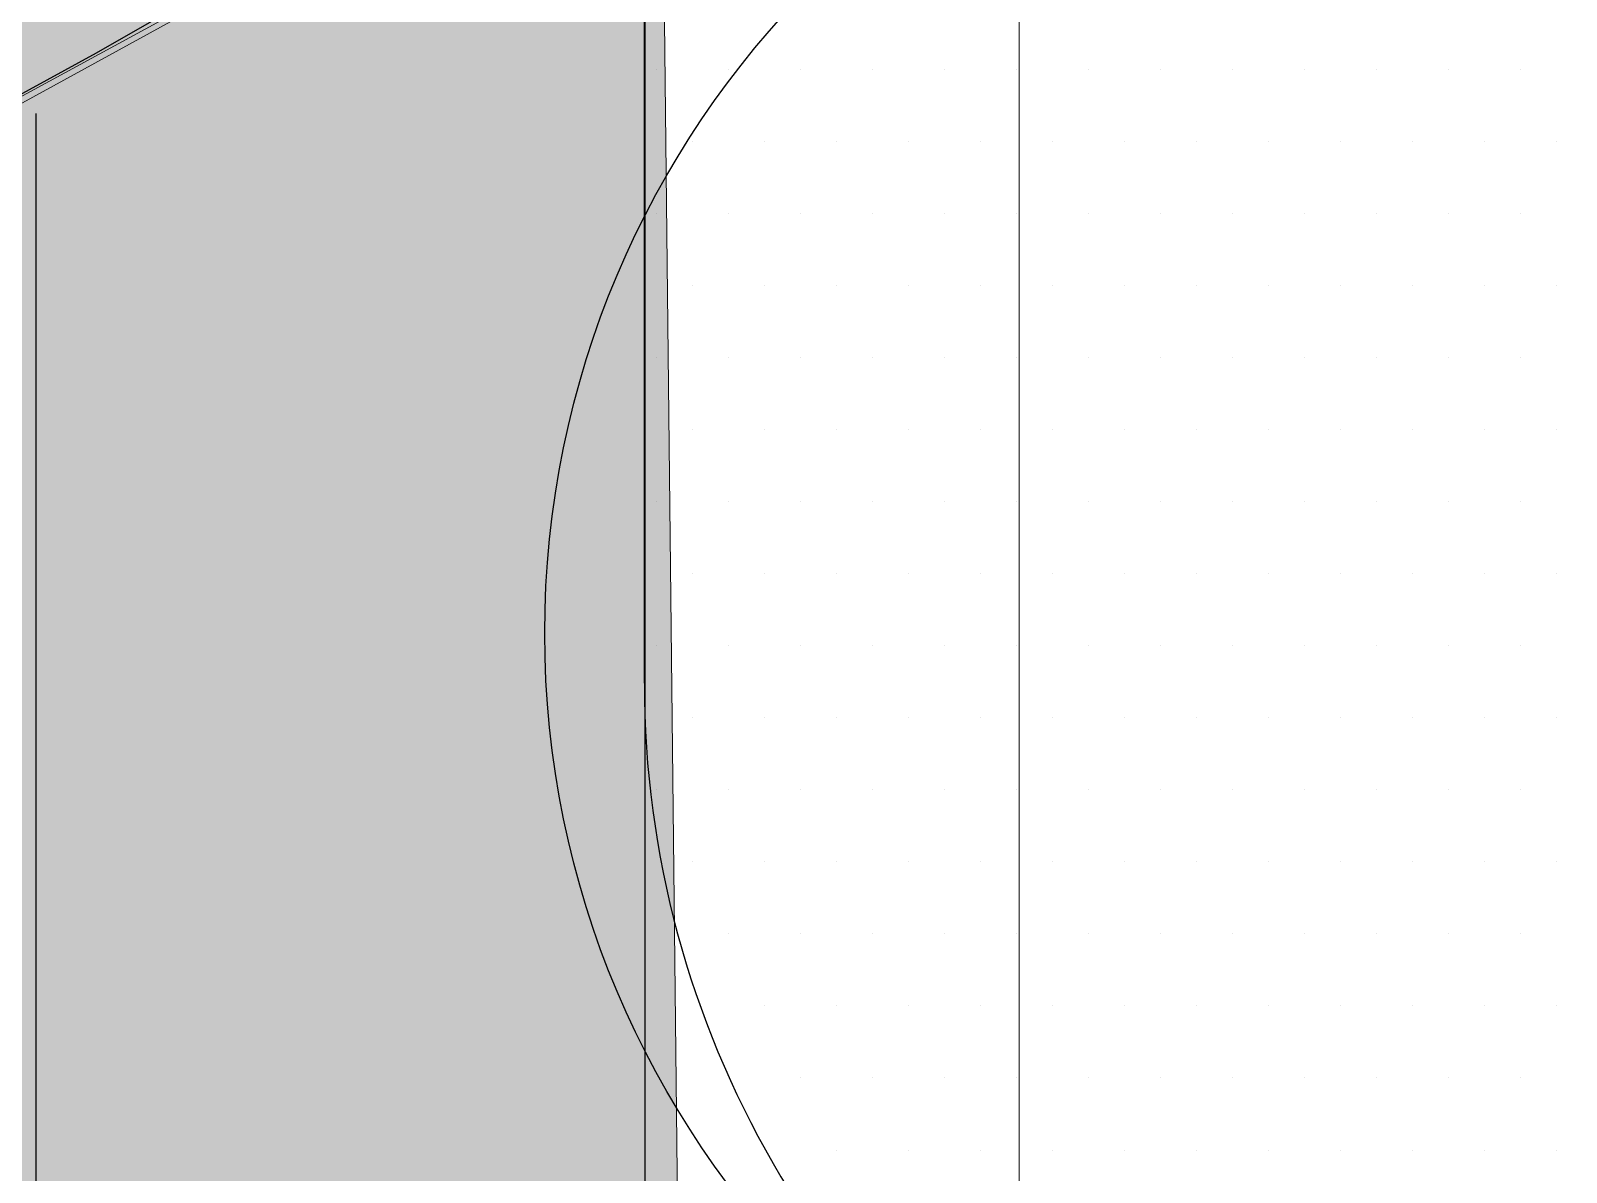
# Model space of a CAD drawing. Extents: x -1392 to 5791, y -3809 to 1722.
# Drawn here: x -292.34 to -263.56, y 1247.63 to 1269.02 of the extents above; entities that cross this region are included whole.
import ezdxf

# ---------------------------------------------------------------- set-up
doc = ezdxf.new("R2010")
doc.units = 0
doc.header["$MEASUREMENT"] = 0
for name, color, linetype, lineweight in [('.ATI-HATCH', 7, 'Continuous', 0), ('G-ANNO-TTLB', 7, 'Continuous', 0), ('Layer 12', 7, 'Continuous', 0), ('TYVEK', 7, 'Continuous', 0)]:
    doc.layers.add(name, color=color, linetype=linetype, lineweight=lineweight)

# ---------------------------------------------------------------- blocks, each defined once
blk = doc.blocks.new('Block_120')
at = {"layer": '.ATI-HATCH'}
blk.add_open_spline([(-280.837, 1256.797), (-280.837, 1250.364), (-277.404, 1244.42), (-271.831, 1241.206), (-271.831, 1241.206), (-231.69, 1218.048), (-231.69, 1218.048), (-231.69, 1218.048), (-231.685, 1233.885), (-231.685, 1233.885), (-231.685, 1233.885), (-262.838, 1251.857), (-262.838, 1251.857), (-262.838, 1251.857), (-262.838, 1273.717), (-262.838, 1273.717), (-262.838, 1273.717), (-280.837, 1284.108), (-280.837, 1284.108), (-280.837, 1284.108), (-280.837, 1256.797), (-280.837, 1256.797)], degree=3, knots=[0, 0, 0, 0, 1, 1, 1, 2, 2, 2, 3, 3, 3, 4, 4, 4, 5, 5, 5, 6, 6, 6, 7, 7, 7, 7], dxfattribs=at)
at = {"layer": '.ATI-HATCH', "color": 8, "lineweight": 0, "true_color": 0x808080}
for points in [[(-280.608, 1268.296), (-280.608, 1268.296), (-280.608, 1268.296), (-280.608, 1268.296)], [(-279.258, 1268.296), (-279.258, 1268.296), (-279.258, 1268.296), (-279.258, 1268.296)], [(-277.908, 1268.296), (-277.908, 1268.296), (-277.908, 1268.296), (-277.908, 1268.296)], [(-276.558, 1268.296), (-276.558, 1268.296), (-276.558, 1268.296), (-276.558, 1268.296)], [(-275.208, 1268.296), (-275.208, 1268.296), (-275.208, 1268.296), (-275.208, 1268.296)], [(-273.858, 1268.296), (-273.858, 1268.296), (-273.858, 1268.296), (-273.858, 1268.296)], [(-272.508, 1268.296), (-272.508, 1268.296), (-272.508, 1268.296), (-272.508, 1268.296)], [(-271.158, 1268.296), (-271.158, 1268.296), (-271.158, 1268.296), (-271.158, 1268.296)], [(-269.808, 1268.296), (-269.808, 1268.296), (-269.808, 1268.296), (-269.808, 1268.296)], [(-268.458, 1268.296), (-268.458, 1268.296), (-268.458, 1268.296), (-268.458, 1268.296)], [(-267.108, 1268.296), (-267.108, 1268.296), (-267.108, 1268.296), (-267.108, 1268.296)], [(-265.758, 1268.296), (-265.758, 1268.296), (-265.758, 1268.296), (-265.758, 1268.296)], [(-264.408, 1268.296), (-264.408, 1268.296), (-264.408, 1268.296), (-264.408, 1268.296)], [(-279.933, 1266.946), (-279.933, 1266.946), (-279.933, 1266.946), (-279.933, 1266.946)], [(-278.583, 1266.946), (-278.583, 1266.946), (-278.583, 1266.946), (-278.583, 1266.946)], [(-277.233, 1266.946), (-277.233, 1266.946), (-277.233, 1266.946), (-277.233, 1266.946)], [(-275.883, 1266.946), (-275.883, 1266.946), (-275.883, 1266.946), (-275.883, 1266.946)], [(-274.533, 1266.946), (-274.533, 1266.946), (-274.533, 1266.946), (-274.533, 1266.946)], [(-273.183, 1266.946), (-273.183, 1266.946), (-273.183, 1266.946), (-273.183, 1266.946)], [(-271.833, 1266.946), (-271.833, 1266.946), (-271.833, 1266.946), (-271.833, 1266.946)], [(-270.483, 1266.946), (-270.483, 1266.946), (-270.483, 1266.946), (-270.483, 1266.946)], [(-269.133, 1266.946), (-269.133, 1266.946), (-269.133, 1266.946), (-269.133, 1266.946)], [(-267.783, 1266.946), (-267.783, 1266.946), (-267.783, 1266.946), (-267.783, 1266.946)], [(-266.433, 1266.946), (-266.433, 1266.946), (-266.433, 1266.946), (-266.433, 1266.946)], [(-265.083, 1266.946), (-265.083, 1266.946), (-265.083, 1266.946), (-265.083, 1266.946)], [(-263.733, 1266.946), (-263.733, 1266.946), (-263.733, 1266.946), (-263.733, 1266.946)], [(-280.608, 1265.596), (-280.608, 1265.596), (-280.608, 1265.596), (-280.608, 1265.596)], [(-279.258, 1265.596), (-279.258, 1265.596), (-279.258, 1265.596), (-279.258, 1265.596)], [(-277.908, 1265.596), (-277.908, 1265.596), (-277.908, 1265.596), (-277.908, 1265.596)], [(-276.558, 1265.596), (-276.558, 1265.596), (-276.558, 1265.596), (-276.558, 1265.596)], [(-275.208, 1265.596), (-275.208, 1265.596), (-275.208, 1265.596), (-275.208, 1265.596)], [(-273.858, 1265.596), (-273.858, 1265.596), (-273.858, 1265.596), (-273.858, 1265.596)], [(-272.508, 1265.596), (-272.508, 1265.596), (-272.508, 1265.596), (-272.508, 1265.596)], [(-271.158, 1265.596), (-271.158, 1265.596), (-271.158, 1265.596), (-271.158, 1265.596)], [(-269.808, 1265.596), (-269.808, 1265.596), (-269.808, 1265.596), (-269.808, 1265.596)], [(-268.458, 1265.596), (-268.458, 1265.596), (-268.458, 1265.596), (-268.458, 1265.596)], [(-267.108, 1265.596), (-267.108, 1265.596), (-267.108, 1265.596), (-267.108, 1265.596)], [(-265.758, 1265.596), (-265.758, 1265.596), (-265.758, 1265.596), (-265.758, 1265.596)], [(-264.408, 1265.596), (-264.408, 1265.596), (-264.408, 1265.596), (-264.408, 1265.596)], [(-279.933, 1264.246), (-279.933, 1264.246), (-279.933, 1264.246), (-279.933, 1264.246)], [(-278.583, 1264.246), (-278.583, 1264.246), (-278.583, 1264.246), (-278.583, 1264.246)], [(-277.233, 1264.246), (-277.233, 1264.246), (-277.233, 1264.246), (-277.233, 1264.246)], [(-275.883, 1264.246), (-275.883, 1264.246), (-275.883, 1264.246), (-275.883, 1264.246)], [(-274.533, 1264.246), (-274.533, 1264.246), (-274.533, 1264.246), (-274.533, 1264.246)], [(-273.183, 1264.246), (-273.183, 1264.246), (-273.183, 1264.246), (-273.183, 1264.246)], [(-271.833, 1264.246), (-271.833, 1264.246), (-271.833, 1264.246), (-271.833, 1264.246)], [(-270.483, 1264.246), (-270.483, 1264.246), (-270.483, 1264.246), (-270.483, 1264.246)], [(-269.133, 1264.246), (-269.133, 1264.246), (-269.133, 1264.246), (-269.133, 1264.246)], [(-267.783, 1264.246), (-267.783, 1264.246), (-267.783, 1264.246), (-267.783, 1264.246)], [(-266.433, 1264.246), (-266.433, 1264.246), (-266.433, 1264.246), (-266.433, 1264.246)], [(-265.083, 1264.246), (-265.083, 1264.246), (-265.083, 1264.246), (-265.083, 1264.246)], [(-263.733, 1264.246), (-263.733, 1264.246), (-263.733, 1264.246), (-263.733, 1264.246)], [(-280.608, 1262.896), (-280.608, 1262.896), (-280.608, 1262.896), (-280.608, 1262.896)], [(-279.258, 1262.896), (-279.258, 1262.896), (-279.258, 1262.896), (-279.258, 1262.896)], [(-277.908, 1262.896), (-277.908, 1262.896), (-277.908, 1262.896), (-277.908, 1262.896)], [(-276.558, 1262.896), (-276.558, 1262.896), (-276.558, 1262.896), (-276.558, 1262.896)], [(-275.208, 1262.896), (-275.208, 1262.896), (-275.208, 1262.896), (-275.208, 1262.896)], [(-273.858, 1262.896), (-273.858, 1262.896), (-273.858, 1262.896), (-273.858, 1262.896)], [(-272.508, 1262.896), (-272.508, 1262.896), (-272.508, 1262.896), (-272.508, 1262.896)], [(-271.158, 1262.896), (-271.158, 1262.896), (-271.158, 1262.896), (-271.158, 1262.896)], [(-269.808, 1262.896), (-269.808, 1262.896), (-269.808, 1262.896), (-269.808, 1262.896)], [(-268.458, 1262.896), (-268.458, 1262.896), (-268.458, 1262.896), (-268.458, 1262.896)], [(-267.108, 1262.896), (-267.108, 1262.896), (-267.108, 1262.896), (-267.108, 1262.896)], [(-265.758, 1262.896), (-265.758, 1262.896), (-265.758, 1262.896), (-265.758, 1262.896)], [(-264.408, 1262.896), (-264.408, 1262.896), (-264.408, 1262.896), (-264.408, 1262.896)], [(-279.933, 1261.546), (-279.933, 1261.546), (-279.933, 1261.546), (-279.933, 1261.546)], [(-278.583, 1261.546), (-278.583, 1261.546), (-278.583, 1261.546), (-278.583, 1261.546)], [(-277.233, 1261.546), (-277.233, 1261.546), (-277.233, 1261.546), (-277.233, 1261.546)], [(-275.883, 1261.546), (-275.883, 1261.546), (-275.883, 1261.546), (-275.883, 1261.546)], [(-274.533, 1261.546), (-274.533, 1261.546), (-274.533, 1261.546), (-274.533, 1261.546)], [(-273.183, 1261.546), (-273.183, 1261.546), (-273.183, 1261.546), (-273.183, 1261.546)], [(-271.833, 1261.546), (-271.833, 1261.546), (-271.833, 1261.546), (-271.833, 1261.546)], [(-270.483, 1261.546), (-270.483, 1261.546), (-270.483, 1261.546), (-270.483, 1261.546)], [(-269.133, 1261.546), (-269.133, 1261.546), (-269.133, 1261.546), (-269.133, 1261.546)], [(-267.783, 1261.546), (-267.783, 1261.546), (-267.783, 1261.546), (-267.783, 1261.546)], [(-266.433, 1261.546), (-266.433, 1261.546), (-266.433, 1261.546), (-266.433, 1261.546)], [(-265.083, 1261.546), (-265.083, 1261.546), (-265.083, 1261.546), (-265.083, 1261.546)], [(-263.733, 1261.546), (-263.733, 1261.546), (-263.733, 1261.546), (-263.733, 1261.546)], [(-280.608, 1260.196), (-280.608, 1260.196), (-280.608, 1260.196), (-280.608, 1260.196)], [(-279.258, 1260.196), (-279.258, 1260.196), (-279.258, 1260.196), (-279.258, 1260.196)], [(-277.908, 1260.196), (-277.908, 1260.196), (-277.908, 1260.196), (-277.908, 1260.196)], [(-276.558, 1260.196), (-276.558, 1260.196), (-276.558, 1260.196), (-276.558, 1260.196)], [(-275.208, 1260.196), (-275.208, 1260.196), (-275.208, 1260.196), (-275.208, 1260.196)], [(-273.858, 1260.196), (-273.858, 1260.196), (-273.858, 1260.196), (-273.858, 1260.196)], [(-272.508, 1260.196), (-272.508, 1260.196), (-272.508, 1260.196), (-272.508, 1260.196)], [(-271.158, 1260.196), (-271.158, 1260.196), (-271.158, 1260.196), (-271.158, 1260.196)], [(-269.808, 1260.196), (-269.808, 1260.196), (-269.808, 1260.196), (-269.808, 1260.196)], [(-268.458, 1260.196), (-268.458, 1260.196), (-268.458, 1260.196), (-268.458, 1260.196)], [(-267.108, 1260.196), (-267.108, 1260.196), (-267.108, 1260.196), (-267.108, 1260.196)], [(-265.758, 1260.196), (-265.758, 1260.196), (-265.758, 1260.196), (-265.758, 1260.196)], [(-264.408, 1260.196), (-264.408, 1260.196), (-264.408, 1260.196), (-264.408, 1260.196)], [(-279.933, 1258.846), (-279.933, 1258.846), (-279.933, 1258.846), (-279.933, 1258.846)], [(-278.583, 1258.846), (-278.583, 1258.846), (-278.583, 1258.846), (-278.583, 1258.846)], [(-277.233, 1258.846), (-277.233, 1258.846), (-277.233, 1258.846), (-277.233, 1258.846)], [(-275.883, 1258.846), (-275.883, 1258.846), (-275.883, 1258.846), (-275.883, 1258.846)], [(-274.533, 1258.846), (-274.533, 1258.846), (-274.533, 1258.846), (-274.533, 1258.846)], [(-273.183, 1258.846), (-273.183, 1258.846), (-273.183, 1258.846), (-273.183, 1258.846)], [(-271.833, 1258.846), (-271.833, 1258.846), (-271.833, 1258.846), (-271.833, 1258.846)], [(-270.483, 1258.846), (-270.483, 1258.846), (-270.483, 1258.846), (-270.483, 1258.846)], [(-269.133, 1258.846), (-269.133, 1258.846), (-269.133, 1258.846), (-269.133, 1258.846)], [(-267.783, 1258.846), (-267.783, 1258.846), (-267.783, 1258.846), (-267.783, 1258.846)], [(-266.433, 1258.846), (-266.433, 1258.846), (-266.433, 1258.846), (-266.433, 1258.846)], [(-265.083, 1258.846), (-265.083, 1258.846), (-265.083, 1258.846), (-265.083, 1258.846)], [(-263.733, 1258.846), (-263.733, 1258.846), (-263.733, 1258.846), (-263.733, 1258.846)], [(-280.608, 1257.496), (-280.608, 1257.496), (-280.608, 1257.496), (-280.608, 1257.496)], [(-279.258, 1257.496), (-279.258, 1257.496), (-279.258, 1257.496), (-279.258, 1257.496)], [(-277.908, 1257.496), (-277.908, 1257.496), (-277.908, 1257.496), (-277.908, 1257.496)], [(-276.558, 1257.496), (-276.558, 1257.496), (-276.558, 1257.496), (-276.558, 1257.496)], [(-275.208, 1257.496), (-275.208, 1257.496), (-275.208, 1257.496), (-275.208, 1257.496)], [(-273.858, 1257.496), (-273.858, 1257.496), (-273.858, 1257.496), (-273.858, 1257.496)], [(-272.508, 1257.496), (-272.508, 1257.496), (-272.508, 1257.496), (-272.508, 1257.496)], [(-271.158, 1257.496), (-271.158, 1257.496), (-271.158, 1257.496), (-271.158, 1257.496)], [(-269.808, 1257.496), (-269.808, 1257.496), (-269.808, 1257.496), (-269.808, 1257.496)], [(-268.458, 1257.496), (-268.458, 1257.496), (-268.458, 1257.496), (-268.458, 1257.496)], [(-267.108, 1257.496), (-267.108, 1257.496), (-267.108, 1257.496), (-267.108, 1257.496)], [(-265.758, 1257.496), (-265.758, 1257.496), (-265.758, 1257.496), (-265.758, 1257.496)], [(-264.408, 1257.496), (-264.408, 1257.496), (-264.408, 1257.496), (-264.408, 1257.496)], [(-279.933, 1256.146), (-279.933, 1256.146), (-279.933, 1256.146), (-279.933, 1256.146)], [(-278.583, 1256.146), (-278.583, 1256.146), (-278.583, 1256.146), (-278.583, 1256.146)], [(-277.233, 1256.146), (-277.233, 1256.146), (-277.233, 1256.146), (-277.233, 1256.146)], [(-275.883, 1256.146), (-275.883, 1256.146), (-275.883, 1256.146), (-275.883, 1256.146)], [(-274.533, 1256.146), (-274.533, 1256.146), (-274.533, 1256.146), (-274.533, 1256.146)], [(-273.183, 1256.146), (-273.183, 1256.146), (-273.183, 1256.146), (-273.183, 1256.146)], [(-271.833, 1256.146), (-271.833, 1256.146), (-271.833, 1256.146), (-271.833, 1256.146)], [(-270.483, 1256.146), (-270.483, 1256.146), (-270.483, 1256.146), (-270.483, 1256.146)], [(-269.133, 1256.146), (-269.133, 1256.146), (-269.133, 1256.146), (-269.133, 1256.146)], [(-267.783, 1256.146), (-267.783, 1256.146), (-267.783, 1256.146), (-267.783, 1256.146)], [(-266.433, 1256.146), (-266.433, 1256.146), (-266.433, 1256.146), (-266.433, 1256.146)], [(-265.083, 1256.146), (-265.083, 1256.146), (-265.083, 1256.146), (-265.083, 1256.146)], [(-263.733, 1256.146), (-263.733, 1256.146), (-263.733, 1256.146), (-263.733, 1256.146)], [(-280.608, 1254.796), (-280.608, 1254.796), (-280.608, 1254.796), (-280.608, 1254.796)], [(-279.258, 1254.796), (-279.258, 1254.796), (-279.258, 1254.796), (-279.258, 1254.796)], [(-277.908, 1254.796), (-277.908, 1254.796), (-277.908, 1254.796), (-277.908, 1254.796)], [(-276.558, 1254.796), (-276.558, 1254.796), (-276.558, 1254.796), (-276.558, 1254.796)], [(-275.208, 1254.796), (-275.208, 1254.796), (-275.208, 1254.796), (-275.208, 1254.796)], [(-273.858, 1254.796), (-273.858, 1254.796), (-273.858, 1254.796), (-273.858, 1254.796)], [(-272.508, 1254.796), (-272.508, 1254.796), (-272.508, 1254.796), (-272.508, 1254.796)], [(-271.158, 1254.796), (-271.158, 1254.796), (-271.158, 1254.796), (-271.158, 1254.796)], [(-269.808, 1254.796), (-269.808, 1254.796), (-269.808, 1254.796), (-269.808, 1254.796)], [(-268.458, 1254.796), (-268.458, 1254.796), (-268.458, 1254.796), (-268.458, 1254.796)], [(-267.108, 1254.796), (-267.108, 1254.796), (-267.108, 1254.796), (-267.108, 1254.796)], [(-265.758, 1254.796), (-265.758, 1254.796), (-265.758, 1254.796), (-265.758, 1254.796)], [(-264.408, 1254.796), (-264.408, 1254.796), (-264.408, 1254.796), (-264.408, 1254.796)], [(-279.933, 1253.446), (-279.933, 1253.446), (-279.933, 1253.446), (-279.933, 1253.446)], [(-278.583, 1253.446), (-278.583, 1253.446), (-278.583, 1253.446), (-278.583, 1253.446)], [(-277.233, 1253.446), (-277.233, 1253.446), (-277.233, 1253.446), (-277.233, 1253.446)], [(-275.883, 1253.446), (-275.883, 1253.446), (-275.883, 1253.446), (-275.883, 1253.446)], [(-274.533, 1253.446), (-274.533, 1253.446), (-274.533, 1253.446), (-274.533, 1253.446)], [(-273.183, 1253.446), (-273.183, 1253.446), (-273.183, 1253.446), (-273.183, 1253.446)], [(-271.833, 1253.446), (-271.833, 1253.446), (-271.833, 1253.446), (-271.833, 1253.446)], [(-270.483, 1253.446), (-270.483, 1253.446), (-270.483, 1253.446), (-270.483, 1253.446)], [(-269.133, 1253.446), (-269.133, 1253.446), (-269.133, 1253.446), (-269.133, 1253.446)], [(-267.783, 1253.446), (-267.783, 1253.446), (-267.783, 1253.446), (-267.783, 1253.446)], [(-266.433, 1253.446), (-266.433, 1253.446), (-266.433, 1253.446), (-266.433, 1253.446)], [(-265.083, 1253.446), (-265.083, 1253.446), (-265.083, 1253.446), (-265.083, 1253.446)], [(-263.733, 1253.446), (-263.733, 1253.446), (-263.733, 1253.446), (-263.733, 1253.446)], [(-279.258, 1252.096), (-279.258, 1252.096), (-279.258, 1252.096), (-279.258, 1252.096)], [(-277.908, 1252.096), (-277.908, 1252.096), (-277.908, 1252.096), (-277.908, 1252.096)], [(-276.558, 1252.096), (-276.558, 1252.096), (-276.558, 1252.096), (-276.558, 1252.096)], [(-275.208, 1252.096), (-275.208, 1252.096), (-275.208, 1252.096), (-275.208, 1252.096)], [(-273.858, 1252.096), (-273.858, 1252.096), (-273.858, 1252.096), (-273.858, 1252.096)], [(-272.508, 1252.096), (-272.508, 1252.096), (-272.508, 1252.096), (-272.508, 1252.096)], [(-271.158, 1252.096), (-271.158, 1252.096), (-271.158, 1252.096), (-271.158, 1252.096)], [(-269.808, 1252.096), (-269.808, 1252.096), (-269.808, 1252.096), (-269.808, 1252.096)], [(-268.458, 1252.096), (-268.458, 1252.096), (-268.458, 1252.096), (-268.458, 1252.096)], [(-267.108, 1252.096), (-267.108, 1252.096), (-267.108, 1252.096), (-267.108, 1252.096)], [(-265.758, 1252.096), (-265.758, 1252.096), (-265.758, 1252.096), (-265.758, 1252.096)], [(-264.408, 1252.096), (-264.408, 1252.096), (-264.408, 1252.096), (-264.408, 1252.096)], [(-278.583, 1250.746), (-278.583, 1250.746), (-278.583, 1250.746), (-278.583, 1250.746)], [(-277.233, 1250.746), (-277.233, 1250.746), (-277.233, 1250.746), (-277.233, 1250.746)], [(-275.883, 1250.746), (-275.883, 1250.746), (-275.883, 1250.746), (-275.883, 1250.746)], [(-274.533, 1250.746), (-274.533, 1250.746), (-274.533, 1250.746), (-274.533, 1250.746)], [(-273.183, 1250.746), (-273.183, 1250.746), (-273.183, 1250.746), (-273.183, 1250.746)], [(-271.833, 1250.746), (-271.833, 1250.746), (-271.833, 1250.746), (-271.833, 1250.746)], [(-270.483, 1250.746), (-270.483, 1250.746), (-270.483, 1250.746), (-270.483, 1250.746)], [(-269.133, 1250.746), (-269.133, 1250.746), (-269.133, 1250.746), (-269.133, 1250.746)], [(-267.783, 1250.746), (-267.783, 1250.746), (-267.783, 1250.746), (-267.783, 1250.746)], [(-266.433, 1250.746), (-266.433, 1250.746), (-266.433, 1250.746), (-266.433, 1250.746)], [(-265.083, 1250.746), (-265.083, 1250.746), (-265.083, 1250.746), (-265.083, 1250.746)], [(-263.733, 1250.746), (-263.733, 1250.746), (-263.733, 1250.746), (-263.733, 1250.746)], [(-277.908, 1249.396), (-277.908, 1249.396), (-277.908, 1249.396), (-277.908, 1249.396)], [(-276.558, 1249.396), (-276.558, 1249.396), (-276.558, 1249.396), (-276.558, 1249.396)], [(-275.208, 1249.396), (-275.208, 1249.396), (-275.208, 1249.396), (-275.208, 1249.396)], [(-273.858, 1249.396), (-273.858, 1249.396), (-273.858, 1249.396), (-273.858, 1249.396)], [(-272.508, 1249.396), (-272.508, 1249.396), (-272.508, 1249.396), (-272.508, 1249.396)], [(-271.158, 1249.396), (-271.158, 1249.396), (-271.158, 1249.396), (-271.158, 1249.396)], [(-269.808, 1249.396), (-269.808, 1249.396), (-269.808, 1249.396), (-269.808, 1249.396)], [(-268.458, 1249.396), (-268.458, 1249.396), (-268.458, 1249.396), (-268.458, 1249.396)], [(-267.108, 1249.396), (-267.108, 1249.396), (-267.108, 1249.396), (-267.108, 1249.396)], [(-265.758, 1249.396), (-265.758, 1249.396), (-265.758, 1249.396), (-265.758, 1249.396)], [(-264.408, 1249.396), (-264.408, 1249.396), (-264.408, 1249.396), (-264.408, 1249.396)], [(-277.233, 1248.046), (-277.233, 1248.046), (-277.233, 1248.046), (-277.233, 1248.046)], [(-275.883, 1248.046), (-275.883, 1248.046), (-275.883, 1248.046), (-275.883, 1248.046)], [(-274.533, 1248.046), (-274.533, 1248.046), (-274.533, 1248.046), (-274.533, 1248.046)], [(-273.183, 1248.046), (-273.183, 1248.046), (-273.183, 1248.046), (-273.183, 1248.046)], [(-271.833, 1248.046), (-271.833, 1248.046), (-271.833, 1248.046), (-271.833, 1248.046)], [(-270.483, 1248.046), (-270.483, 1248.046), (-270.483, 1248.046), (-270.483, 1248.046)], [(-269.133, 1248.046), (-269.133, 1248.046), (-269.133, 1248.046), (-269.133, 1248.046)], [(-267.783, 1248.046), (-267.783, 1248.046), (-267.783, 1248.046), (-267.783, 1248.046)], [(-266.433, 1248.046), (-266.433, 1248.046), (-266.433, 1248.046), (-266.433, 1248.046)], [(-265.083, 1248.046), (-265.083, 1248.046), (-265.083, 1248.046), (-265.083, 1248.046)], [(-263.733, 1248.046), (-263.733, 1248.046), (-263.733, 1248.046), (-263.733, 1248.046)]]:
    blk.add_open_spline(points, degree=3, dxfattribs=at)
blk = doc.blocks.new('Block_671')
at = {"layer": 'Layer 12'}
blk.add_lwpolyline([(-231.671, 1243.707), (-273.814, 1243.707), (-273.814, 1331.345), (-231.671, 1331.345)], close=True, dxfattribs=at)
blk = doc.blocks.new('Block_670')
at = {"layer": 'Layer 12'}
blk.add_lwpolyline([(-231.671, 1243.707), (-273.814, 1243.707), (-273.814, 1331.345), (-231.671, 1331.345)], close=True, dxfattribs=at)
blk.add_blockref('Block_671', (0, 0), dxfattribs=at)

msp = doc.modelspace()

# ---------------------------------------------------------------- hatches: boundary and pattern name
at = {"layer": 'G-ANNO-TTLB', "true_color": 0xff00ff, "transparency": 33554687}
h = msp.add_hatch(color=6, dxfattribs=at)
edge = h.paths.add_edge_path()
edge.add_spline(control_points=[(1773.018, -796.5), (1773.018, -796.5), (-1156.5, -796.5), (-1156.5, -796.5), (-1156.5, -796.5), (-1156.5, 1660.5), (-1156.5, 1660.5), (-1156.5, 1660.5), (1773.018, 1660.5), (1773.018, 1660.5), (1773.018, 1660.5), (1773.018, -796.5), (1773.018, -796.5)], knot_values=[0, 0, 0, 0, 1, 1, 1, 2, 2, 2, 3, 3, 3, 4, 4, 4, 4], degree=3, periodic=0)
edge = h.paths.add_edge_path()
edge.add_spline(control_points=[(-1147.5, 1651.5), (-1147.5, 1651.5), (-1147.5, -787.5), (-1147.5, -787.5), (-1147.5, -787.5), (1764.018, -787.5), (1764.018, -787.5), (1764.018, -787.5), (1764.018, 1651.5), (1764.018, 1651.5), (1764.018, 1651.5), (-1147.5, 1651.5), (-1147.5, 1651.5)], knot_values=[0, 0, 0, 0, 1, 1, 1, 2, 2, 2, 3, 3, 3, 4, 4, 4, 4], degree=3, periodic=0)
edge.add_line((-1147.5, 1651.5), (-1147.5, 1651.5))
at = {"layer": 'Layer 12', "true_color": 0x808080, "transparency": 33554495}
h = msp.add_hatch(color=8, dxfattribs=at)
h.dxf.hatch_style = 2
h.paths.add_polyline_path([(-314.323, 1255.711), (-314.202, 1398.747), (-280.999, 1379.138), (-280.515, 1274.244)])
at = {"layer": 'Layer 12', "true_color": 0x808080, "transparency": 33554457}
h = msp.add_hatch(color=8, dxfattribs=at)
h.dxf.hatch_style = 2
h.paths.add_polyline_path([(-280.208, 1246.482), (-313.681, 1227.889), (-313.717, 1256.272), (-280.515, 1274.32)])

# ---------------------------------------------------------------- linework, layer by layer
at = {"layer": 'G-ANNO-TTLB'}
for points in [[(1773.018, -796.5), (1773.018, -796.5), (-1156.5, -796.5), (-1156.5, -796.5), (-1156.5, -796.5), (-1156.5, 1660.5), (-1156.5, 1660.5), (-1156.5, 1660.5), (1773.018, 1660.5), (1773.018, 1660.5), (1773.018, 1660.5), (1773.018, -796.5), (1773.018, -796.5)], [(-1147.5, 1651.5), (-1147.5, 1651.5), (-1147.5, -787.5), (-1147.5, -787.5), (-1147.5, -787.5), (1764.018, -787.5), (1764.018, -787.5), (1764.018, -787.5), (1764.018, 1651.5), (1764.018, 1651.5), (1764.018, 1651.5), (-1147.5, 1651.5), (-1147.5, 1651.5)]]:
    msp.add_open_spline(points, degree=3, knots=[0, 0, 0, 0, 1, 1, 1, 2, 2, 2, 3, 3, 3, 4, 4, 4, 4], dxfattribs=at)
at = {"layer": 'Layer 12'}
for points in [[(-314.323, 1255.711), (-314.202, 1398.747), (-280.999, 1379.138), (-280.515, 1274.244)], [(-280.208, 1246.482), (-313.681, 1227.889), (-313.717, 1256.272), (-280.515, 1274.32)]]:
    msp.add_lwpolyline(points, close=True, dxfattribs=at)
at = {"layer": 'TYVEK', "color": 4, "lineweight": 25, "true_color": 0x00ffff}
for p, q in [((-280.837, 1256.797), (-280.837, 1284.108)), ((-280.837, 1274.479), (-291.112, 1268.606)), ((-280.824, 1246.393), (-280.824, 1274.471)), ((-291.112, 1268.606), (-308.358, 1259.156)), ((-292.243, 1267.472), (-292.242, 1239.48))]:
    msp.add_line(p, q, dxfattribs=at)
at = {"layer": 'TYVEK', "color": 18, "lineweight": 25, "true_color": 0x000000}
msp.add_circle((-265.455, 1257.731), 17.248, dxfattribs=at)
at = {"layer": 'TYVEK', "color": 4, "lineweight": 25, "true_color": 0x00ffff}
msp.add_open_spline([(-280.837, 1256.797), (-280.837, 1250.364), (-277.404, 1244.42), (-271.831, 1241.206)], degree=3, dxfattribs=at)

# ---------------------------------------------------------------- block references
at = {"layer": '.ATI-HATCH'}
msp.add_blockref('Block_120', (0, 0), dxfattribs=at)
at = {"layer": 'Layer 12'}
msp.add_blockref('Block_670', (0, 0), dxfattribs=at)

doc.saveas('drawing.dxf')
